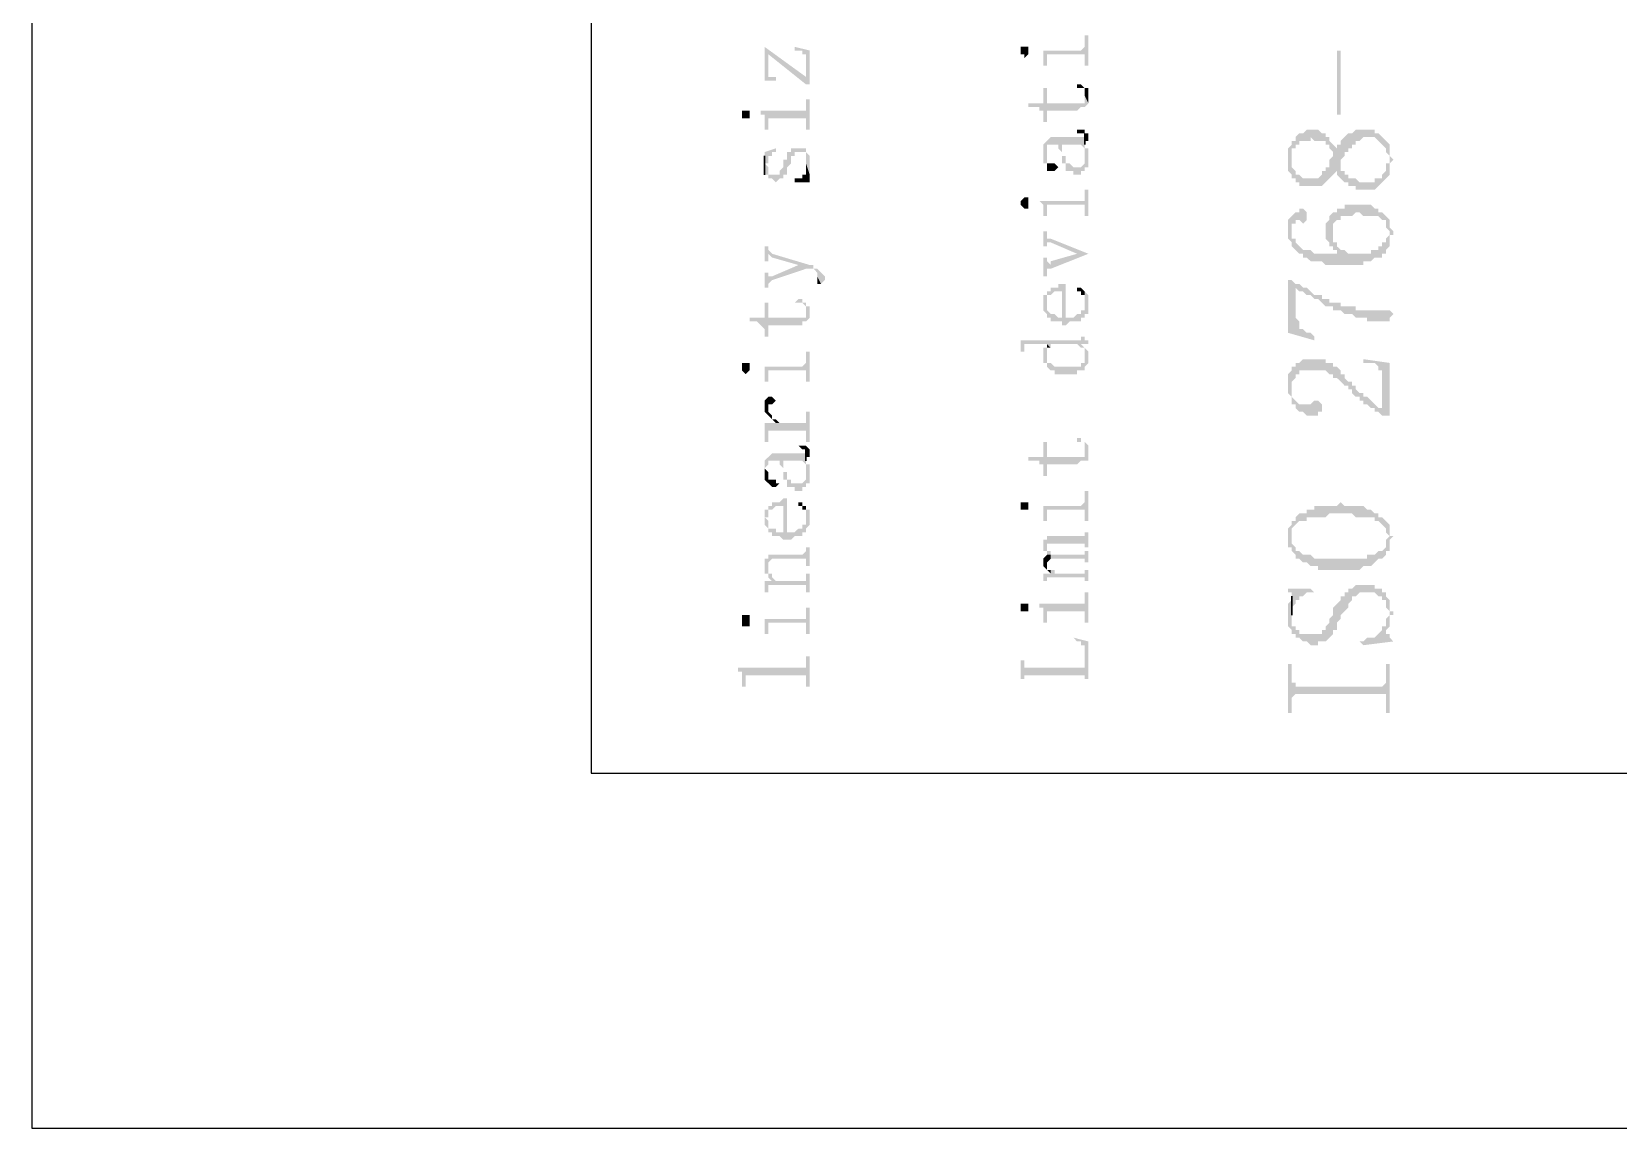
# Model space of a CAD drawing. Header units: millimetres. Extents: x 7018 to 13530, y 4187 to 5692.
# Drawn here: x 7965.94 to 7984.96, y 4524.92 to 4538.07 of the extents above; entities that cross this region are included whole.
import ezdxf

# ---------------------------------------------------------------- set-up
doc = ezdxf.new("R2010")
doc.units = ezdxf.units.MM

msp = doc.modelspace()

# ---------------------------------------------------------------- hatches: boundary and pattern name
at = {"transparency": 33554559}
for points in [[(7978.021, 4537.842), (7978.066, 4537.842), (7978.066, 4537.797), (7978.066, 4537.752), (7978.066, 4537.707), (7978.066, 4537.662), (7978.111, 4537.662), (7978.111, 4537.752), (7978.111, 4537.797), (7978.563, 4537.797), (7978.563, 4537.662), (7978.608, 4537.662), (7978.608, 4538.023), (7978.563, 4538.023), (7978.563, 4537.887), (7978.563, 4537.887), (7978.517, 4537.842)], [(7974.726, 4537.887), (7974.772, 4537.797), (7975.223, 4537.436), (7975.223, 4537.526)], [(7974.726, 4537.887), (7974.726, 4537.481), (7974.907, 4537.481), (7974.862, 4537.481), (7974.862, 4537.526), (7974.772, 4537.526), (7974.772, 4537.571), (7974.772, 4537.797)], [(7975.087, 4537.887), (7975.087, 4537.842), (7975.178, 4537.842), (7975.178, 4537.797), (7975.223, 4537.797), (7975.223, 4537.752), (7975.223, 4537.436), (7975.268, 4537.436), (7975.268, 4537.842)], [(7977.795, 4537.842), (7977.795, 4537.797), (7977.841, 4537.797), (7977.841, 4537.752), (7977.841, 4537.752), (7977.886, 4537.797), (7977.886, 4537.842), (7977.886, 4537.887), (7977.795, 4537.887)], [(7981.632, 4537.075), (7981.632, 4537.842), (7981.586, 4537.842), (7981.586, 4537.075)], [(7977.886, 4537.21), (7977.886, 4537.165), (7978.021, 4537.165), (7978.021, 4537.12), (7978.066, 4537.12), (7978.066, 4537.075), (7978.066, 4536.985), (7978.111, 4536.985), (7978.111, 4537.12), (7978.472, 4537.12), (7978.517, 4537.165), (7978.563, 4537.165), (7978.608, 4537.21), (7978.563, 4537.301), (7978.563, 4537.256), (7978.563, 4537.21), (7978.111, 4537.21), (7978.111, 4537.391), (7978.066, 4537.391), (7978.066, 4537.21)], [(7978.472, 4537.391), (7978.563, 4537.391), (7978.563, 4537.346), (7978.563, 4537.301), (7978.563, 4537.301), (7978.608, 4537.21), (7978.608, 4537.301), (7978.608, 4537.346), (7978.608, 4537.391), (7978.563, 4537.391), (7978.517, 4537.436), (7978.472, 4537.436)], [(7974.681, 4537.12), (7974.681, 4537.075), (7974.726, 4537.075), (7974.726, 4537.03), (7974.726, 4536.985), (7974.726, 4536.894), (7974.772, 4536.894), (7974.772, 4537.03), (7975.223, 4537.03), (7975.223, 4536.894), (7975.268, 4536.894), (7975.268, 4537.256), (7975.223, 4537.256), (7975.223, 4537.12), (7975.178, 4537.12)], [(7974.456, 4537.075), (7974.456, 4537.03), (7974.546, 4537.03), (7974.546, 4537.075), (7974.546, 4537.12), (7974.456, 4537.12)], [(7978.066, 4536.624), (7978.066, 4536.579), (7978.066, 4536.533), (7978.066, 4536.488), (7978.111, 4536.488), (7978.111, 4536.624), (7978.111, 4536.669), (7978.111, 4536.714), (7978.247, 4536.714), (7978.247, 4536.669), (7978.247, 4536.669), (7978.292, 4536.624), (7978.292, 4536.579), (7978.292, 4536.714), (7978.517, 4536.714), (7978.563, 4536.669), (7978.563, 4536.624), (7978.563, 4536.579), (7978.563, 4536.533), (7978.608, 4536.669), (7978.563, 4536.669), (7978.563, 4536.714), (7978.563, 4536.804), (7978.156, 4536.804), (7978.111, 4536.759), (7978.111, 4536.759), (7978.066, 4536.714), (7978.066, 4536.669)], [(7978.472, 4536.894), (7978.472, 4536.849), (7978.563, 4536.849), (7978.563, 4536.759), (7978.608, 4536.759), (7978.608, 4536.804), (7978.608, 4536.849), (7978.563, 4536.849), (7978.563, 4536.894), (7978.517, 4536.894)], [(7981, 4536.533), (7981, 4536.398), (7981.045, 4536.353), (7981.045, 4536.308), (7981.09, 4536.308), (7981.09, 4536.263), (7981.135, 4536.263), (7981.135, 4536.217), (7981.406, 4536.217), (7981.451, 4536.263), (7981.451, 4536.263), (7981.496, 4536.308), (7981.496, 4536.308), (7981.541, 4536.353), (7981.541, 4536.353), (7981.586, 4536.398), (7981.586, 4536.353), (7981.632, 4536.443), (7981.632, 4536.488), (7981.632, 4536.533), (7981.677, 4536.579), (7981.677, 4536.624), (7981.722, 4536.624), (7981.722, 4536.669), (7981.767, 4536.669), (7981.767, 4536.714), (7981.812, 4536.714), (7981.812, 4536.759), (7981.857, 4536.759), (7981.902, 4536.804), (7982.038, 4536.804), (7982.083, 4536.759), (7982.083, 4536.759), (7982.128, 4536.714), (7982.128, 4536.714), (7982.173, 4536.669), (7982.173, 4536.624), (7982.218, 4536.579), (7982.218, 4536.353), (7982.218, 4536.443), (7982.218, 4536.488), (7982.263, 4536.533), (7982.218, 4536.579), (7982.218, 4536.669), (7982.218, 4536.714), (7982.173, 4536.759), (7982.173, 4536.759), (7982.128, 4536.804), (7982.128, 4536.804), (7982.083, 4536.849), (7982.038, 4536.849), (7982.038, 4536.894), (7981.812, 4536.894), (7981.767, 4536.849), (7981.722, 4536.849), (7981.677, 4536.804), (7981.677, 4536.804), (7981.632, 4536.759), (7981.632, 4536.714), (7981.586, 4536.714), (7981.586, 4536.669), (7981.586, 4536.669), (7981.541, 4536.714), (7981.541, 4536.579), (7981.541, 4536.579), (7981.496, 4536.533), (7981.496, 4536.443), (7981.451, 4536.443), (7981.451, 4536.398), (7981.406, 4536.398), (7981.406, 4536.353), (7981.361, 4536.308), (7981.18, 4536.308), (7981.135, 4536.353), (7981.09, 4536.353), (7981.09, 4536.398), (7981.09, 4536.398), (7981.045, 4536.443), (7981.045, 4536.488), (7981.045, 4536.714), (7981.045, 4536.714), (7981, 4536.669), (7981, 4536.579)], [(7981.045, 4536.714), (7981.045, 4536.533), (7981.045, 4536.669), (7981.09, 4536.669), (7981.09, 4536.714), (7981.135, 4536.714), (7981.135, 4536.759), (7981.271, 4536.759), (7981.271, 4536.804), (7981.316, 4536.759), (7981.451, 4536.759), (7981.451, 4536.714), (7981.496, 4536.714), (7981.496, 4536.669), (7981.541, 4536.624), (7981.541, 4536.714), (7981.541, 4536.714), (7981.496, 4536.759), (7981.496, 4536.804), (7981.451, 4536.804), (7981.451, 4536.849), (7981.406, 4536.849), (7981.361, 4536.894), (7981.225, 4536.894), (7981.18, 4536.849), (7981.135, 4536.849), (7981.09, 4536.804), (7981.09, 4536.759), (7981.045, 4536.759)], [(7974.726, 4536.353), (7974.772, 4536.353), (7974.772, 4536.308), (7974.817, 4536.308), (7974.862, 4536.263), (7974.862, 4536.263), (7974.907, 4536.308), (7974.952, 4536.308), (7974.952, 4536.353), (7974.997, 4536.353), (7974.997, 4536.398), (7974.997, 4536.443), (7974.997, 4536.443), (7975.042, 4536.488), (7975.042, 4536.533), (7975.042, 4536.579), (7975.087, 4536.579), (7975.087, 4536.624), (7975.223, 4536.624), (7975.223, 4536.579), (7975.223, 4536.533), (7975.223, 4536.488), (7975.268, 4536.353), (7975.268, 4536.398), (7975.268, 4536.443), (7975.268, 4536.488), (7975.268, 4536.533), (7975.268, 4536.579), (7975.268, 4536.579), (7975.223, 4536.624), (7975.223, 4536.669), (7975.042, 4536.669), (7975.042, 4536.624), (7974.997, 4536.624), (7974.997, 4536.579), (7974.997, 4536.533), (7974.952, 4536.533), (7974.952, 4536.488), (7974.952, 4536.443), (7974.952, 4536.443), (7974.907, 4536.398), (7974.907, 4536.353), (7974.772, 4536.353), (7974.772, 4536.398), (7974.772, 4536.443), (7974.726, 4536.488)], [(7974.726, 4536.624), (7974.726, 4536.353), (7974.726, 4536.488), (7974.772, 4536.488), (7974.772, 4536.533), (7974.772, 4536.579), (7974.817, 4536.579), (7974.817, 4536.624), (7974.862, 4536.624), (7974.862, 4536.669)], [(7978.111, 4536.488), (7978.111, 4536.443), (7978.111, 4536.398), (7978.202, 4536.398), (7978.247, 4536.443), (7978.247, 4536.443), (7978.202, 4536.488), (7978.111, 4536.488), (7978.111, 4536.533), (7978.111, 4536.624)], [(7978.292, 4536.579), (7978.292, 4536.533), (7978.292, 4536.488), (7978.337, 4536.488), (7978.337, 4536.443), (7978.337, 4536.398), (7978.427, 4536.398), (7978.427, 4536.353), (7978.517, 4536.353), (7978.517, 4536.398), (7978.563, 4536.398), (7978.563, 4536.443), (7978.608, 4536.443), (7978.608, 4536.488), (7978.608, 4536.533), (7978.608, 4536.579), (7978.608, 4536.624), (7978.608, 4536.669), (7978.563, 4536.533), (7978.563, 4536.488), (7978.563, 4536.488), (7978.517, 4536.443), (7978.427, 4536.443), (7978.382, 4536.488), (7978.337, 4536.488), (7978.337, 4536.533), (7978.337, 4536.579), (7978.292, 4536.579), (7978.292, 4536.624), (7978.292, 4536.714), (7978.292, 4536.714)], [(7975.087, 4536.308), (7975.087, 4536.263), (7975.268, 4536.263), (7975.268, 4536.308), (7975.268, 4536.353), (7975.223, 4536.488), (7975.223, 4536.443), (7975.223, 4536.398), (7975.223, 4536.353), (7975.178, 4536.353), (7975.178, 4536.308), (7975.133, 4536.308)], [(7981.586, 4536.353), (7981.632, 4536.308), (7981.632, 4536.308), (7981.677, 4536.263), (7981.722, 4536.263), (7981.722, 4536.217), (7981.812, 4536.217), (7981.812, 4536.172), (7982.038, 4536.172), (7982.083, 4536.217), (7982.083, 4536.217), (7982.128, 4536.263), (7982.128, 4536.263), (7982.173, 4536.308), (7982.173, 4536.308), (7982.218, 4536.353), (7982.218, 4536.533), (7982.218, 4536.488), (7982.173, 4536.488), (7982.173, 4536.398), (7982.128, 4536.353), (7982.128, 4536.308), (7982.038, 4536.308), (7982.038, 4536.263), (7981.857, 4536.263), (7981.812, 4536.308), (7981.722, 4536.308), (7981.722, 4536.353), (7981.677, 4536.353), (7981.677, 4536.398), (7981.632, 4536.398), (7981.632, 4536.443)], [(7977.795, 4535.992), (7977.795, 4535.992), (7977.841, 4535.947), (7977.886, 4535.947), (7977.886, 4535.992), (7977.886, 4536.037), (7977.886, 4536.082), (7977.841, 4536.082), (7977.795, 4536.037), (7977.795, 4536.037)], [(7978.021, 4536.037), (7978.021, 4536.037), (7978.066, 4535.992), (7978.066, 4535.947), (7978.066, 4535.902), (7978.066, 4535.856), (7978.111, 4535.856), (7978.111, 4535.947), (7978.111, 4535.992), (7978.563, 4535.992), (7978.563, 4535.947), (7978.563, 4535.856), (7978.608, 4535.856), (7978.608, 4536.172), (7978.563, 4536.172), (7978.563, 4536.082), (7978.563, 4536.037), (7978.517, 4536.037)], [(7981, 4535.721), (7981, 4535.631), (7981, 4535.586), (7981.045, 4535.541), (7981.045, 4535.495), (7981.09, 4535.45), (7981.09, 4535.45), (7981.135, 4535.405), (7981.18, 4535.405), (7981.18, 4535.36), (7981.225, 4535.36), (7981.271, 4535.315), (7981.406, 4535.315), (7981.451, 4535.27), (7981.902, 4535.27), (7981.902, 4535.315), (7981.993, 4535.315), (7982.038, 4535.36), (7982.128, 4535.36), (7982.128, 4535.405), (7982.173, 4535.405), (7982.173, 4535.45), (7982.218, 4535.495), (7982.218, 4535.676), (7982.218, 4535.631), (7982.173, 4535.586), (7982.173, 4535.541), (7982.128, 4535.541), (7982.128, 4535.495), (7982.083, 4535.495), (7982.083, 4535.45), (7981.993, 4535.45), (7981.993, 4535.405), (7981.722, 4535.405), (7981.677, 4535.45), (7981.632, 4535.405), (7981.316, 4535.405), (7981.271, 4535.45), (7981.18, 4535.45), (7981.135, 4535.495), (7981.135, 4535.495), (7981.09, 4535.541), (7981.09, 4535.586), (7981.045, 4535.586), (7981.045, 4535.676), (7981.045, 4535.856), (7981, 4535.811), (7981, 4535.766), (7981, 4535.766)], [(7981.045, 4535.856), (7981.045, 4535.676), (7981.045, 4535.766), (7981.09, 4535.766), (7981.09, 4535.811), (7981.135, 4535.811), (7981.18, 4535.766), (7981.18, 4535.766), (7981.225, 4535.811), (7981.225, 4535.902), (7981.225, 4535.902), (7981.18, 4535.947), (7981.135, 4535.947), (7981.135, 4535.902), (7981.09, 4535.902)], [(7981.451, 4535.676), (7981.451, 4535.631), (7981.451, 4535.586), (7981.496, 4535.541), (7981.496, 4535.495), (7981.541, 4535.495), (7981.541, 4535.721), (7981.541, 4535.766), (7981.586, 4535.811), (7981.632, 4535.811), (7981.632, 4535.856), (7981.767, 4535.856), (7981.812, 4535.902), (7981.857, 4535.902), (7981.902, 4535.856), (7982.083, 4535.856), (7982.128, 4535.811), (7982.173, 4535.811), (7982.173, 4535.721), (7982.218, 4535.676), (7982.218, 4535.495), (7982.218, 4535.631), (7982.263, 4535.631), (7982.263, 4535.676), (7982.218, 4535.721), (7982.218, 4535.811), (7982.173, 4535.856), (7982.173, 4535.856), (7982.128, 4535.902), (7982.083, 4535.902), (7982.083, 4535.947), (7982.038, 4535.947), (7981.993, 4535.992), (7981.677, 4535.992), (7981.677, 4535.947), (7981.586, 4535.947), (7981.586, 4535.902), (7981.541, 4535.902), (7981.496, 4535.856), (7981.496, 4535.811), (7981.451, 4535.766), (7981.451, 4535.721)], [(7978.066, 4535.676), (7978.066, 4535.495), (7978.111, 4535.495), (7978.111, 4535.541), (7978.156, 4535.541), (7978.472, 4535.405), (7978.608, 4535.405), (7978.156, 4535.586), (7978.111, 4535.586), (7978.111, 4535.631), (7978.111, 4535.676)], [(7981.541, 4535.495), (7981.541, 4535.45), (7981.586, 4535.45), (7981.586, 4535.405), (7981.632, 4535.405), (7981.677, 4535.45), (7981.632, 4535.45), (7981.586, 4535.495), (7981.586, 4535.541), (7981.541, 4535.541), (7981.541, 4535.586), (7981.541, 4535.676)], [(7974.726, 4535.495), (7974.726, 4535.315), (7974.772, 4535.315), (7974.772, 4535.36), (7974.772, 4535.405), (7974.817, 4535.36), (7975.133, 4535.27), (7975.133, 4535.27), (7975.223, 4535.225), (7975.313, 4535.225), (7975.358, 4535.179), (7975.358, 4535.134), (7975.403, 4535.044), (7975.403, 4535.044), (7975.449, 4535.089), (7975.449, 4535.134), (7975.449, 4535.134), (7975.403, 4535.179), (7975.403, 4535.179), (7975.358, 4535.225), (7975.313, 4535.225), (7975.313, 4535.27), (7975.268, 4535.27), (7974.817, 4535.405), (7974.772, 4535.45), (7974.772, 4535.495), (7974.772, 4535.495)], [(7974.726, 4535.179), (7974.726, 4534.999), (7974.772, 4534.999), (7974.772, 4535.044), (7974.772, 4535.044), (7974.817, 4535.089), (7975.223, 4535.225), (7975.133, 4535.27), (7974.817, 4535.134), (7974.772, 4535.134), (7974.772, 4535.179), (7974.772, 4535.179)], [(7978.066, 4535.36), (7978.066, 4535.134), (7978.111, 4535.134), (7978.111, 4535.179), (7978.111, 4535.225), (7978.156, 4535.225), (7978.608, 4535.405), (7978.472, 4535.405), (7978.156, 4535.315), (7978.156, 4535.27), (7978.111, 4535.315), (7978.111, 4535.36)], [(7975.358, 4535.089), (7975.358, 4535.044), (7975.403, 4535.044), (7975.358, 4535.134)], [(7981, 4535.089), (7981, 4534.457), (7981.316, 4534.367), (7981.316, 4534.412), (7981.271, 4534.457), (7981.225, 4534.457), (7981.18, 4534.502), (7981.135, 4534.502), (7981.135, 4534.593), (7981.09, 4534.638), (7981.09, 4535.044), (7981.045, 4535.089)], [(7978.066, 4534.909), (7978.111, 4534.818), (7978.111, 4534.864), (7978.111, 4534.909), (7978.156, 4534.909), (7978.202, 4534.954), (7978.292, 4534.954), (7978.292, 4534.548), (7978.337, 4534.548), (7978.382, 4534.593), (7978.517, 4534.593), (7978.517, 4534.638), (7978.563, 4534.638), (7978.563, 4534.683), (7978.608, 4534.683), (7978.608, 4534.728), (7978.608, 4534.773), (7978.608, 4534.818), (7978.608, 4534.864), (7978.608, 4534.909), (7978.608, 4534.909), (7978.563, 4534.954), (7978.563, 4534.818), (7978.563, 4534.773), (7978.563, 4534.728), (7978.517, 4534.728), (7978.517, 4534.683), (7978.472, 4534.683), (7978.427, 4534.638), (7978.337, 4534.638), (7978.337, 4535.044), (7978.247, 4535.044), (7978.247, 4534.999), (7978.156, 4534.999), (7978.156, 4534.954), (7978.111, 4534.954), (7978.111, 4534.909)], [(7978.066, 4534.818), (7978.066, 4534.773), (7978.066, 4534.728), (7978.066, 4534.728), (7978.111, 4534.683), (7978.111, 4534.638), (7978.156, 4534.638), (7978.156, 4534.593), (7978.292, 4534.593), (7978.292, 4534.548), (7978.292, 4534.638), (7978.247, 4534.638), (7978.202, 4534.683), (7978.156, 4534.683), (7978.111, 4534.728), (7978.111, 4534.773), (7978.111, 4534.818), (7978.066, 4534.909), (7978.066, 4534.864)], [(7978.472, 4534.999), (7978.472, 4534.954), (7978.517, 4534.954), (7978.517, 4534.909), (7978.563, 4534.909), (7978.563, 4534.864), (7978.563, 4534.818), (7978.563, 4534.954), (7978.563, 4534.954), (7978.517, 4534.999)], [(7981.09, 4535.044), (7981.09, 4534.999), (7981.135, 4534.954), (7981.18, 4534.954), (7981.225, 4534.909), (7981.271, 4534.909), (7981.316, 4534.864), (7981.361, 4534.864), (7981.406, 4534.818), (7981.406, 4534.818), (7981.451, 4534.773), (7981.541, 4534.773), (7981.541, 4534.728), (7981.632, 4534.728), (7981.677, 4534.683), (7981.767, 4534.683), (7981.812, 4534.638), (7981.948, 4534.638), (7981.948, 4534.593), (7982.218, 4534.593), (7982.218, 4534.638), (7982.263, 4534.683), (7982.218, 4534.728), (7981.812, 4534.728), (7981.812, 4534.773), (7981.632, 4534.773), (7981.632, 4534.818), (7981.496, 4534.818), (7981.496, 4534.864), (7981.406, 4534.864), (7981.406, 4534.909), (7981.316, 4534.909), (7981.271, 4534.954), (7981.271, 4534.954), (7981.225, 4534.999), (7981.18, 4534.999), (7981.135, 4535.044)], [(7974.546, 4534.638), (7974.546, 4534.593), (7974.636, 4534.593), (7974.681, 4534.548), (7974.681, 4534.548), (7974.726, 4534.502), (7974.726, 4534.412), (7974.772, 4534.412), (7974.772, 4534.548), (7975.178, 4534.548), (7975.178, 4534.593), (7975.223, 4534.593), (7975.223, 4534.728), (7975.223, 4534.683), (7975.223, 4534.638), (7974.772, 4534.638), (7974.772, 4534.818), (7974.726, 4534.818), (7974.726, 4534.638)], [(7975.087, 4534.818), (7975.178, 4534.818), (7975.223, 4534.773), (7975.223, 4534.728), (7975.223, 4534.593), (7975.268, 4534.638), (7975.268, 4534.683), (7975.268, 4534.773), (7975.223, 4534.773), (7975.223, 4534.818), (7975.178, 4534.818), (7975.178, 4534.864), (7975.133, 4534.864)], [(7977.75, 4534.367), (7977.795, 4534.367), (7977.795, 4534.322), (7977.795, 4534.232), (7977.841, 4534.232), (7977.841, 4534.277), (7977.841, 4534.322), (7978.111, 4534.322), (7978.156, 4534.277), (7978.156, 4534.322), (7978.472, 4534.322), (7978.517, 4534.277), (7978.517, 4534.322), (7978.608, 4534.322), (7978.608, 4534.367), (7978.563, 4534.367), (7978.563, 4534.412), (7978.563, 4534.457), (7978.563, 4534.412), (7978.517, 4534.412), (7978.517, 4534.367)], [(7978.111, 4534.277), (7978.111, 4534.187), (7978.111, 4534.232), (7978.111, 4534.277), (7978.156, 4534.277), (7978.111, 4534.322), (7978.111, 4534.322)], [(7978.517, 4534.277), (7978.563, 4534.277), (7978.563, 4534.232), (7978.563, 4534.187), (7978.563, 4534.051), (7978.608, 4534.096), (7978.608, 4534.141), (7978.608, 4534.187), (7978.608, 4534.232), (7978.608, 4534.232), (7978.563, 4534.277), (7978.563, 4534.277), (7978.517, 4534.322), (7978.517, 4534.322)], [(7974.681, 4534.051), (7974.726, 4534.051), (7974.726, 4534.006), (7974.726, 4533.916), (7974.726, 4533.871), (7974.772, 4533.871), (7974.772, 4533.961), (7974.772, 4534.006), (7975.223, 4534.006), (7975.223, 4533.871), (7975.268, 4533.871), (7975.268, 4534.232), (7975.223, 4534.232), (7975.223, 4534.096), (7975.223, 4534.096), (7975.178, 4534.051)], [(7978.066, 4534.187), (7978.066, 4534.141), (7978.066, 4534.096), (7978.111, 4534.096), (7978.111, 4534.051), (7978.111, 4534.051), (7978.156, 4534.006), (7978.202, 4534.006), (7978.202, 4533.961), (7978.472, 4533.961), (7978.472, 4534.006), (7978.563, 4534.006), (7978.563, 4534.051), (7978.563, 4534.187), (7978.563, 4534.141), (7978.563, 4534.096), (7978.517, 4534.096), (7978.517, 4534.051), (7978.202, 4534.051), (7978.156, 4534.096), (7978.111, 4534.096), (7978.111, 4534.141), (7978.111, 4534.277), (7978.066, 4534.277), (7978.066, 4534.232)], [(7981, 4533.825), (7981, 4533.735), (7981, 4533.735), (7981.045, 4533.69), (7981.045, 4533.645), (7981.045, 4533.825), (7981.045, 4533.871), (7981.09, 4533.916), (7981.09, 4533.961), (7981.135, 4533.961), (7981.135, 4534.006), (7981.451, 4534.006), (7981.496, 4533.961), (7981.541, 4533.961), (7981.541, 4533.916), (7981.586, 4533.916), (7981.632, 4533.871), (7981.632, 4533.871), (7981.677, 4533.825), (7981.722, 4533.825), (7981.722, 4533.78), (7981.767, 4533.78), (7981.767, 4533.735), (7981.812, 4533.69), (7981.857, 4533.69), (7981.857, 4533.645), (7981.902, 4533.645), (7981.902, 4533.6), (7981.948, 4533.6), (7981.993, 4533.555), (7982.038, 4533.555), (7982.038, 4533.51), (7982.083, 4533.51), (7982.128, 4533.464), (7982.128, 4533.555), (7982.083, 4533.555), (7982.038, 4533.6), (7982.038, 4533.6), (7981.993, 4533.645), (7981.948, 4533.69), (7981.902, 4533.69), (7981.902, 4533.735), (7981.857, 4533.735), (7981.812, 4533.78), (7981.812, 4533.825), (7981.767, 4533.825), (7981.767, 4533.871), (7981.722, 4533.871), (7981.677, 4533.916), (7981.677, 4533.961), (7981.632, 4533.961), (7981.632, 4534.006), (7981.586, 4534.051), (7981.541, 4534.051), (7981.541, 4534.096), (7981.451, 4534.096), (7981.451, 4534.141), (7981.18, 4534.141), (7981.135, 4534.096), (7981.09, 4534.096), (7981.09, 4534.051), (7981.045, 4534.051), (7981.045, 4534.006), (7981.045, 4534.006), (7981, 4533.961), (7981, 4533.916), (7981, 4533.871)], [(7981.902, 4534.141), (7981.902, 4534.096), (7982.038, 4534.096), (7982.083, 4534.051), (7982.083, 4534.006), (7982.128, 4534.006), (7982.128, 4533.464), (7982.218, 4533.464), (7982.218, 4534.096)], [(7974.456, 4534.051), (7974.456, 4534.006), (7974.456, 4534.006), (7974.501, 4533.961), (7974.501, 4533.961), (7974.546, 4534.006), (7974.546, 4534.051), (7974.546, 4534.096), (7974.456, 4534.096)], [(7981.045, 4533.645), (7981.045, 4533.6), (7981.09, 4533.6), (7981.09, 4533.555), (7981.09, 4533.555), (7981.135, 4533.51), (7981.18, 4533.51), (7981.225, 4533.464), (7981.361, 4533.464), (7981.361, 4533.51), (7981.406, 4533.51), (7981.406, 4533.6), (7981.406, 4533.6), (7981.361, 4533.645), (7981.316, 4533.645), (7981.271, 4533.6), (7981.135, 4533.6), (7981.09, 4533.645), (7981.09, 4533.645), (7981.045, 4533.69), (7981.045, 4533.735), (7981.045, 4533.78)], [(7974.726, 4533.6), (7974.726, 4533.555), (7974.726, 4533.51), (7974.726, 4533.51), (7974.772, 4533.464), (7974.772, 4533.555), (7974.772, 4533.6), (7974.817, 4533.6), (7974.862, 4533.645), (7974.862, 4533.645), (7974.817, 4533.69), (7974.772, 4533.69), (7974.726, 4533.645)], [(7974.772, 4533.464), (7974.772, 4533.464), (7974.817, 4533.419), (7974.817, 4533.419), (7974.862, 4533.374), (7974.907, 4533.374), (7974.862, 4533.419), (7974.817, 4533.419), (7974.817, 4533.464), (7974.817, 4533.464), (7974.772, 4533.51), (7974.772, 4533.555), (7974.772, 4533.555)], [(7974.726, 4533.374), (7974.726, 4533.329), (7974.726, 4533.284), (7974.726, 4533.239), (7974.726, 4533.148), (7974.772, 4533.148), (7974.772, 4533.284), (7975.223, 4533.284), (7975.223, 4533.148), (7975.268, 4533.148), (7975.268, 4533.51), (7975.223, 4533.51), (7975.223, 4533.419), (7975.223, 4533.374), (7974.862, 4533.374)], [(7978.472, 4533.148), (7978.563, 4533.148), (7978.563, 4533.103), (7978.563, 4533.058), (7978.563, 4533.058), (7978.608, 4532.923), (7978.608, 4532.968), (7978.608, 4533.013), (7978.608, 4533.103), (7978.608, 4533.103), (7978.563, 4533.148), (7978.517, 4533.148), (7978.517, 4533.194), (7978.472, 4533.194)], [(7974.726, 4532.833), (7974.726, 4532.787), (7974.726, 4532.742), (7974.726, 4532.697), (7974.726, 4532.833), (7974.726, 4532.833), (7974.772, 4532.878), (7974.772, 4532.923), (7974.907, 4532.923), (7974.907, 4532.878), (7974.907, 4532.878), (7974.952, 4532.833), (7974.952, 4532.787), (7974.952, 4532.923), (7975.178, 4532.923), (7975.223, 4532.878), (7975.223, 4532.833), (7975.223, 4532.787), (7975.223, 4532.742), (7975.223, 4532.878), (7975.223, 4532.923), (7975.223, 4533.013), (7974.817, 4533.013), (7974.772, 4532.968), (7974.772, 4532.968), (7974.726, 4532.923), (7974.726, 4532.878)], [(7975.133, 4533.103), (7975.133, 4533.103), (7975.178, 4533.058), (7975.223, 4533.058), (7975.223, 4532.968), (7975.268, 4532.968), (7975.268, 4533.013), (7975.268, 4533.058), (7975.268, 4533.058), (7975.223, 4533.103), (7975.178, 4533.103)], [(7977.886, 4532.968), (7977.886, 4532.923), (7978.021, 4532.923), (7978.021, 4532.878), (7978.066, 4532.878), (7978.066, 4532.833), (7978.066, 4532.742), (7978.111, 4532.742), (7978.111, 4532.878), (7978.472, 4532.878), (7978.517, 4532.923), (7978.608, 4532.923), (7978.563, 4533.058), (7978.563, 4533.013), (7978.563, 4532.968), (7978.111, 4532.968), (7978.111, 4533.148), (7978.066, 4533.148), (7978.066, 4532.968)], [(7974.726, 4532.697), (7974.772, 4532.652), (7974.772, 4532.652), (7974.817, 4532.607), (7974.862, 4532.607), (7974.907, 4532.652), (7974.862, 4532.652), (7974.862, 4532.697), (7974.772, 4532.697), (7974.772, 4532.742), (7974.772, 4532.787), (7974.726, 4532.833)], [(7974.952, 4532.787), (7974.952, 4532.742), (7974.952, 4532.697), (7974.997, 4532.697), (7974.997, 4532.652), (7974.997, 4532.607), (7975.087, 4532.607), (7975.087, 4532.562), (7975.178, 4532.562), (7975.178, 4532.607), (7975.223, 4532.607), (7975.223, 4532.652), (7975.268, 4532.652), (7975.268, 4532.697), (7975.268, 4532.742), (7975.268, 4532.833), (7975.268, 4532.878), (7975.223, 4532.878), (7975.223, 4532.742), (7975.223, 4532.697), (7975.223, 4532.697), (7975.178, 4532.652), (7975.042, 4532.652), (7975.042, 4532.697), (7974.997, 4532.697), (7974.997, 4532.742), (7974.997, 4532.787), (7974.952, 4532.787), (7974.952, 4532.833), (7974.952, 4532.923), (7974.952, 4532.923)], [(7974.726, 4532.336), (7974.726, 4532.246), (7974.772, 4532.246), (7974.772, 4532.291), (7974.772, 4532.336), (7974.817, 4532.336), (7974.862, 4532.381), (7974.952, 4532.381), (7974.952, 4531.975), (7975.042, 4531.975), (7975.087, 4532.02), (7975.178, 4532.02), (7975.178, 4532.065), (7975.223, 4532.065), (7975.223, 4532.11), (7975.223, 4532.11), (7975.268, 4532.156), (7975.268, 4532.201), (7975.268, 4532.246), (7975.268, 4532.291), (7975.268, 4532.336), (7975.223, 4532.336), (7975.223, 4532.381), (7975.223, 4532.246), (7975.223, 4532.201), (7975.223, 4532.156), (7975.178, 4532.156), (7975.178, 4532.11), (7975.133, 4532.11), (7975.087, 4532.065), (7974.997, 4532.065), (7974.997, 4532.472), (7974.952, 4532.472), (7974.907, 4532.426), (7974.817, 4532.426), (7974.817, 4532.381), (7974.772, 4532.381), (7974.772, 4532.336)], [(7975.087, 4532.426), (7975.133, 4532.426), (7975.133, 4532.381), (7975.178, 4532.381), (7975.178, 4532.336), (7975.223, 4532.336), (7975.223, 4532.291), (7975.223, 4532.246), (7975.223, 4532.381), (7975.178, 4532.381), (7975.178, 4532.426), (7975.133, 4532.426)], [(7977.795, 4532.381), (7977.795, 4532.336), (7977.886, 4532.336), (7977.886, 4532.381), (7977.886, 4532.426), (7977.795, 4532.426)], [(7978.021, 4532.381), (7978.066, 4532.381), (7978.066, 4532.336), (7978.066, 4532.246), (7978.066, 4532.201), (7978.111, 4532.201), (7978.111, 4532.291), (7978.111, 4532.336), (7978.563, 4532.336), (7978.563, 4532.201), (7978.608, 4532.201), (7978.608, 4532.562), (7978.563, 4532.562), (7978.563, 4532.426), (7978.563, 4532.426), (7978.517, 4532.381)], [(7981.045, 4532.156), (7981.045, 4532.02), (7981.045, 4532.065), (7981.045, 4532.11), (7981.09, 4532.156), (7981.09, 4532.156), (7981.135, 4532.201), (7981.225, 4532.201), (7981.225, 4532.246), (7981.451, 4532.246), (7981.496, 4532.291), (7981.767, 4532.291), (7981.812, 4532.246), (7982.038, 4532.246), (7982.038, 4532.201), (7982.083, 4532.201), (7982.128, 4532.156), (7982.128, 4532.156), (7982.173, 4532.11), (7982.173, 4532.065), (7982.218, 4532.02), (7982.218, 4532.156), (7982.173, 4532.201), (7982.173, 4532.201), (7982.128, 4532.246), (7982.083, 4532.246), (7982.083, 4532.291), (7982.038, 4532.291), (7981.993, 4532.336), (7981.948, 4532.336), (7981.902, 4532.381), (7981.677, 4532.381), (7981.632, 4532.426), (7981.586, 4532.381), (7981.316, 4532.381), (7981.316, 4532.336), (7981.225, 4532.336), (7981.225, 4532.291), (7981.135, 4532.291), (7981.09, 4532.246), (7981.09, 4532.201), (7981.045, 4532.201)], [(7974.726, 4532.246), (7974.726, 4532.201), (7974.726, 4532.156), (7974.726, 4532.156), (7974.772, 4532.11), (7974.772, 4532.065), (7974.817, 4532.065), (7974.817, 4532.02), (7974.907, 4532.02), (7974.952, 4531.975), (7974.952, 4532.065), (7974.862, 4532.065), (7974.862, 4532.11), (7974.772, 4532.11), (7974.772, 4532.156), (7974.772, 4532.201), (7974.772, 4532.201), (7974.726, 4532.246), (7974.726, 4532.336), (7974.726, 4532.291)], [(7978.111, 4531.975), (7978.111, 4531.885), (7978.111, 4531.93), (7978.563, 4531.93), (7978.563, 4531.885), (7978.608, 4531.885), (7978.608, 4532.065), (7978.563, 4532.065), (7978.563, 4532.02), (7978.111, 4532.02)], [(7981, 4532.02), (7981, 4531.885), (7981.045, 4531.885), (7981.045, 4531.84), (7981.045, 4531.84), (7981.09, 4531.795), (7981.09, 4531.749), (7981.135, 4531.749), (7981.18, 4531.704), (7981.225, 4531.704), (7981.271, 4531.659), (7981.361, 4531.659), (7981.361, 4531.614), (7981.857, 4531.614), (7981.902, 4531.659), (7981.993, 4531.659), (7982.038, 4531.704), (7982.038, 4531.704), (7982.083, 4531.749), (7982.128, 4531.749), (7982.173, 4531.795), (7982.173, 4531.84), (7982.218, 4531.84), (7982.218, 4531.93), (7982.218, 4531.975), (7982.263, 4532.02), (7982.218, 4532.02), (7982.218, 4532.11), (7982.218, 4532.156), (7982.218, 4532.02), (7982.218, 4532.02), (7982.173, 4531.975), (7982.173, 4531.93), (7982.173, 4531.885), (7982.128, 4531.84), (7982.083, 4531.84), (7982.038, 4531.795), (7981.948, 4531.795), (7981.948, 4531.749), (7981.316, 4531.749), (7981.271, 4531.795), (7981.18, 4531.795), (7981.135, 4531.84), (7981.09, 4531.84), (7981.09, 4531.885), (7981.045, 4531.93), (7981.045, 4532.156), (7981.045, 4532.156), (7981, 4532.11)], [(7974.772, 4531.749), (7974.772, 4531.659), (7974.772, 4531.704), (7974.772, 4531.704), (7974.817, 4531.749), (7975.223, 4531.749), (7975.223, 4531.659), (7975.268, 4531.659), (7975.268, 4531.885), (7975.223, 4531.885), (7975.223, 4531.84), (7975.223, 4531.84), (7975.178, 4531.795), (7974.772, 4531.795)], [(7978.066, 4531.93), (7978.066, 4531.885), (7978.066, 4531.84), (7978.111, 4531.84), (7978.111, 4531.795), (7978.156, 4531.795), (7978.156, 4531.749), (7978.563, 4531.749), (7978.563, 4531.704), (7978.608, 4531.704), (7978.608, 4531.84), (7978.563, 4531.84), (7978.563, 4531.795), (7978.156, 4531.795), (7978.156, 4531.84), (7978.111, 4531.84), (7978.111, 4531.885), (7978.111, 4531.975), (7978.066, 4531.975)], [(7974.726, 4531.659), (7974.726, 4531.614), (7974.726, 4531.569), (7974.772, 4531.569), (7974.772, 4531.524), (7974.772, 4531.524), (7974.817, 4531.479), (7974.817, 4531.524), (7974.817, 4531.569), (7974.772, 4531.569), (7974.772, 4531.614), (7974.772, 4531.749), (7974.726, 4531.749), (7974.726, 4531.704), (7974.726, 4531.704)], [(7978.066, 4531.704), (7978.066, 4531.659), (7978.066, 4531.659), (7978.111, 4531.614), (7978.111, 4531.704), (7978.111, 4531.704), (7978.156, 4531.749), (7978.156, 4531.795), (7978.111, 4531.795), (7978.066, 4531.749), (7978.066, 4531.749)], [(7978.111, 4531.614), (7978.111, 4531.614), (7978.156, 4531.569), (7978.156, 4531.614), (7978.111, 4531.614), (7978.111, 4531.659), (7978.111, 4531.704)], [(7974.726, 4531.479), (7974.726, 4531.433), (7974.726, 4531.388), (7974.726, 4531.343), (7974.772, 4531.343), (7974.772, 4531.388), (7974.772, 4531.433), (7975.223, 4531.433), (7975.223, 4531.388), (7975.223, 4531.343), (7975.268, 4531.343), (7975.268, 4531.569), (7975.223, 4531.569), (7975.223, 4531.524), (7975.223, 4531.479), (7974.862, 4531.479), (7974.817, 4531.524), (7974.817, 4531.479)], [(7978.066, 4531.569), (7978.066, 4531.524), (7978.066, 4531.479), (7978.111, 4531.479), (7978.111, 4531.524), (7978.563, 4531.524), (7978.563, 4531.479), (7978.608, 4531.479), (7978.608, 4531.614), (7978.563, 4531.614), (7978.563, 4531.569), (7978.202, 4531.569), (7978.202, 4531.614), (7978.156, 4531.614), (7978.156, 4531.569)], [(7978.021, 4531.208), (7978.021, 4531.163), (7978.066, 4531.163), (7978.066, 4531.118), (7978.066, 4531.072), (7978.066, 4530.982), (7978.111, 4530.982), (7978.111, 4531.118), (7978.563, 4531.118), (7978.563, 4530.982), (7978.608, 4530.982), (7978.608, 4531.343), (7978.563, 4531.343), (7978.563, 4531.208), (7978.517, 4531.208)], [(7981, 4531.072), (7981, 4530.937), (7981, 4530.937), (7981.045, 4530.892), (7981.045, 4530.847), (7981.09, 4530.847), (7981.09, 4530.802), (7981.135, 4530.802), (7981.18, 4530.756), (7981.225, 4530.756), (7981.271, 4530.711), (7981.361, 4530.711), (7981.361, 4530.756), (7981.451, 4530.756), (7981.496, 4530.802), (7981.496, 4530.802), (7981.541, 4530.847), (7981.541, 4530.892), (7981.586, 4530.892), (7981.586, 4530.982), (7981.632, 4531.027), (7981.632, 4531.072), (7981.677, 4531.118), (7981.677, 4531.118), (7981.722, 4531.163), (7981.722, 4531.208), (7981.722, 4531.208), (7981.767, 4531.253), (7981.767, 4531.298), (7981.812, 4531.298), (7981.857, 4531.343), (7982.038, 4531.343), (7982.083, 4531.298), (7982.128, 4531.298), (7982.128, 4531.253), (7982.173, 4531.253), (7982.173, 4531.163), (7982.218, 4531.118), (7982.218, 4530.937), (7982.218, 4530.982), (7982.218, 4531.072), (7982.263, 4531.072), (7982.263, 4531.118), (7982.218, 4531.118), (7982.218, 4531.253), (7982.218, 4531.253), (7982.173, 4531.298), (7982.173, 4531.343), (7982.128, 4531.343), (7982.128, 4531.388), (7982.038, 4531.388), (7982.038, 4531.433), (7981.812, 4531.433), (7981.767, 4531.388), (7981.722, 4531.388), (7981.722, 4531.343), (7981.677, 4531.343), (7981.677, 4531.298), (7981.632, 4531.298), (7981.632, 4531.253), (7981.586, 4531.208), (7981.586, 4531.208), (7981.541, 4531.163), (7981.541, 4531.072), (7981.496, 4531.027), (7981.496, 4530.982), (7981.451, 4530.937), (7981.451, 4530.892), (7981.406, 4530.892), (7981.406, 4530.847), (7981.135, 4530.847), (7981.135, 4530.892), (7981.09, 4530.892), (7981.09, 4530.937), (7981.045, 4530.937), (7981.045, 4531.253), (7981, 4531.208), (7981, 4531.163), (7981, 4531.118)], [(7981, 4531.388), (7981, 4531.343), (7981.045, 4531.343), (7981.045, 4531.118), (7981.045, 4531.163), (7981.09, 4531.208), (7981.09, 4531.253), (7981.135, 4531.253), (7981.135, 4531.298), (7981.18, 4531.298), (7981.225, 4531.343), (7981.316, 4531.343), (7981.271, 4531.388)], [(7974.456, 4531.027), (7974.456, 4530.982), (7974.456, 4530.937), (7974.546, 4530.937), (7974.546, 4530.982), (7974.546, 4531.027), (7974.546, 4531.072), (7974.456, 4531.072)], [(7974.681, 4531.027), (7974.726, 4531.027), (7974.726, 4530.982), (7974.726, 4530.937), (7974.726, 4530.892), (7974.726, 4530.847), (7974.772, 4530.847), (7974.772, 4530.937), (7974.772, 4530.982), (7975.223, 4530.982), (7975.223, 4530.937), (7975.223, 4530.847), (7975.268, 4530.847), (7975.268, 4531.163), (7975.223, 4531.163), (7975.223, 4531.072), (7975.223, 4531.027), (7975.178, 4531.027)], [(7977.795, 4531.163), (7977.795, 4531.118), (7977.886, 4531.118), (7977.886, 4531.163), (7977.886, 4531.208), (7977.795, 4531.208)], [(7982.173, 4531.027), (7982.173, 4530.847), (7982.173, 4530.892), (7982.218, 4530.937), (7982.218, 4531.118), (7982.218, 4531.072)], [(7981.857, 4530.756), (7981.902, 4530.711), (7982.263, 4530.756), (7982.218, 4530.802), (7982.218, 4530.847), (7982.173, 4530.847), (7982.173, 4531.027), (7982.173, 4530.937), (7982.128, 4530.937), (7982.128, 4530.892), (7982.128, 4530.892), (7982.083, 4530.847), (7982.083, 4530.847), (7982.038, 4530.802), (7981.948, 4530.802), (7981.902, 4530.756)], [(7978.427, 4530.802), (7978.427, 4530.802), (7978.472, 4530.756), (7978.517, 4530.756), (7978.517, 4530.711), (7978.563, 4530.711), (7978.563, 4530.666), (7978.563, 4530.621), (7978.563, 4530.305), (7978.608, 4530.305), (7978.608, 4530.756)], [(7974.41, 4530.441), (7974.41, 4530.395), (7974.456, 4530.395), (7974.456, 4530.35), (7974.456, 4530.305), (7974.456, 4530.215), (7974.501, 4530.215), (7974.501, 4530.35), (7975.223, 4530.35), (7975.223, 4530.215), (7975.268, 4530.215), (7975.268, 4530.576), (7975.223, 4530.576), (7975.223, 4530.486), (7975.223, 4530.441), (7975.178, 4530.441)], [(7977.795, 4530.531), (7977.795, 4530.305), (7977.841, 4530.305), (7977.841, 4530.35), (7978.563, 4530.35), (7978.563, 4530.305), (7978.563, 4530.486), (7978.563, 4530.441), (7977.841, 4530.441), (7977.841, 4530.531)], [(7981, 4530.486), (7981, 4529.899), (7981.045, 4529.899), (7981.045, 4530.08), (7981.045, 4530.08), (7981.09, 4530.125), (7982.173, 4530.125), (7982.173, 4530.08), (7982.173, 4529.899), (7982.218, 4529.899), (7982.218, 4530.486), (7982.173, 4530.486), (7982.173, 4530.305), (7982.173, 4530.26), (7982.173, 4530.26), (7982.128, 4530.215), (7981.09, 4530.215), (7981.09, 4530.26), (7981.045, 4530.26), (7981.045, 4530.486)]]:
    msp.add_hatch(color=256, dxfattribs=at).paths.add_polyline_path(points)

# ---------------------------------------------------------------- linework, layer by layer
for p, q in [((7972.65, 4815.918), (7972.65, 4529.177)), ((7972.65, 4529.177), (8381.906, 4529.177))]:
    msp.add_line(p, q)
for points in [[(8385.944, 4524.918), (8385.944, 4821.918), (7965.944, 4821.918), (7965.944, 4524.918)], [(7978.563, 4536.804), (7978.563, 4536.714), (7978.563, 4536.849), (7978.563, 4536.804)], [(7974.726, 4536.443), (7974.726, 4536.398), (7974.726, 4536.353), (7974.726, 4536.579), (7974.726, 4536.533), (7974.726, 4536.488)], [(7975.223, 4533.013), (7975.223, 4532.923), (7975.223, 4533.058), (7975.223, 4533.013)], [(7981.045, 4531.253), (7981.045, 4531.072), (7981.045, 4531.118), (7981.045, 4531.298), (7981.045, 4531.298)]]:
    msp.add_lwpolyline(points, close=True)

doc.saveas('drawing.dxf')
